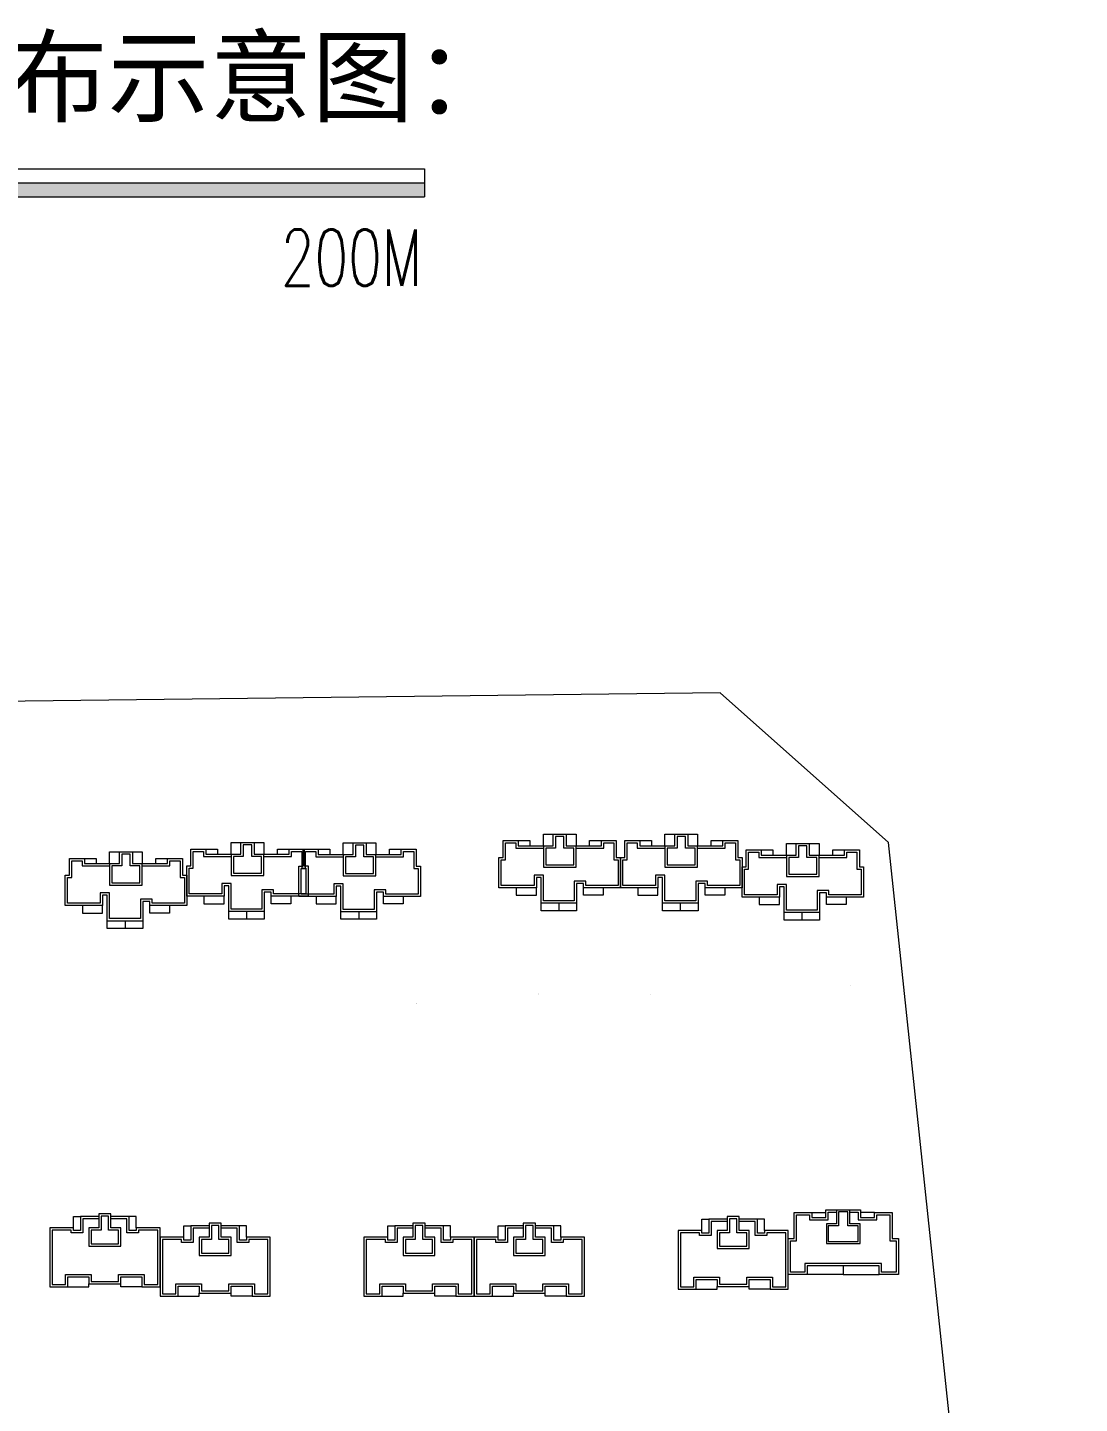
# Model space of a CAD drawing. Extents: x 208319 to 271319, y 1003 to 45500.
# Drawn here: x 214403 to 217104, y 11523 to 15055 of the extents above; entities that cross this region are included whole.
import ezdxf
from ezdxf.enums import TextEntityAlignment as Align

# ---------------------------------------------------------------- set-up
doc = ezdxf.new("R2010")
doc.units = 0
doc.header["$LTSCALE"] = 1000
doc.header["$MEASUREMENT"] = 0
for name, color, linetype, lineweight in [('140', 2, 'Continuous', 5), ('7-环境', 159, 'Continuous', 5), ('DingDianTu', 5, 'Continuous', 0), ('图框', 7, 'Continuous', 5)]:
    doc.layers.add(name, color=color, linetype=linetype, lineweight=lineweight)
doc.layers.add('PUB_TEXT', color=255, linetype='Continuous')
doc.styles.add('DIM_FONT', font='SIMPLEX.shx', dxfattribs={"width": 0.8})
doc.styles.add('GHHXMJ_DIM', font='SimSun.ttf')

# ---------------------------------------------------------------- blocks, each defined once
blk = doc.blocks.new('dafasfd')
at = {"layer": 'DingDianTu', "color": 7, "const_width": 100}
blk.add_lwpolyline([(36368038, 16363912), (36368954, 16361479), (36372042, 16362641), (36374261, 16356745), (36369114, 16354807), (36369537, 16353684), (36361113, 16350514), (36359352, 16355194), (36360288, 16355546), (36359830, 16356763), (36358894, 16356410), (36357556, 16359967)], close=True, dxfattribs=at)
for points in [[(36363546, 16362221), (36362876, 16363999), (36359039, 16362555), (36359708, 16360777)], [(36371734, 16355794), (36372686, 16353267), (36369878, 16352210), (36369350, 16353614)]]:
    blk.add_lwpolyline(points, dxfattribs=at)
at = {"layer": 'DingDianTu', "color": 7}
for points in [[(36369878, 16352210), (36361642, 16349110), (36361113, 16350514)], [(36368038, 16363912), (36371127, 16365074), (36372042, 16362641)]]:
    blk.add_lwpolyline(points, dxfattribs=at)
blk = doc.blocks.new('*E33')
at = {"layer": 'DingDianTu', "color": 7, "xscale": 0.001000002024510444, "yscale": 0.001000000163912773, "zscale": 0.001, "rotation": 339.3761177849276}
blk.add_blockref('dafasfd', (22613, -20413), dxfattribs=at)
blk = doc.blocks.new('*E32')
at = {"layer": 'DingDianTu', "color": 7, "xscale": 0.001000002024510444, "yscale": 0.001000000163912773, "zscale": 0.001, "rotation": 339.3761177849276}
blk.add_blockref('dafasfd', (22613, -20413), dxfattribs=at)
blk = doc.blocks.new('*E31')
at = {"layer": 'DingDianTu', "color": 7, "xscale": 0.001000002024510444, "yscale": 0.001000000163912773, "zscale": 0.001, "rotation": 339.3761177849276}
blk.add_blockref('dafasfd', (22613, -20413), dxfattribs=at)
blk = doc.blocks.new('*E30')
at = {"layer": 'DingDianTu', "color": 7, "xscale": 0.001000002024510444, "yscale": 0.001000000163912773, "zscale": 0.001, "rotation": 339.3761177849276}
blk.add_blockref('dafasfd', (22613, -20413), dxfattribs=at)

msp = doc.modelspace()

# ---------------------------------------------------------------- hatches: boundary and pattern name
at = {"layer": '7-环境', "linetype": 'ByBlock'}
h = msp.add_hatch(dxfattribs=at)
h.set_pattern_fill('ANSI31', color=256, scale=1200, style=0)
h.set_pattern_definition([(45, (-32590.6, 99909), (-1347.038, 1347.038), [])])
h.paths.add_polyline_path([(213022.5, 14656.4), (213022.5, 14620.4), (213502.5, 14620.4), (213502.5, 14656.4)])
h.paths.add_polyline_path([(213982.5, 14656.4), (213982.5, 14692.4), (213502.5, 14692.4), (213502.5, 14656.4)])
h.paths.add_polyline_path([(213982.5, 14656.4), (213982.5, 14620.4), (215422.5, 14620.4), (215422.5, 14656.4)])
at = {"layer": '图框'}
h = msp.add_hatch(color=256, dxfattribs=at)
h.paths.add_polyline_path([(213502.5, 14620.4), (213502.5, 14656.4), (213022.5, 14656.4), (213022.5, 14620.4)])
h.paths.add_polyline_path([(213982.5, 14656.4), (213982.5, 14692.4), (213502.5, 14692.4), (213502.5, 14656.4)])
h.paths.add_polyline_path([(215422.5, 14620.4), (215422.5, 14656.4), (213982.5, 14656.4), (213982.5, 14620.4)])

# ---------------------------------------------------------------- linework, layer by layer
at = {"layer": '140', "color": 7}
for p, q in [((216181.5, 13347.3), (211628.4, 13292.4)), ((216613.9, 12963), (216181.5, 13347.3)), ((215624.5, 12968), (215662.9, 12968)), ((215624.5, 12924.8), (215624.5, 12968)), ((215662.9, 12968), (215662.9, 12954.8)), ((215662.9, 12968), (215692.9, 12968)), ((215692.9, 12968), (215692.9, 12954.8)), ((215727.7, 12954.8), (215727.7, 12984.8)), ((215727.7, 12984.8), (215752.9, 12984.8)), ((215752.9, 12954.8), (215752.9, 12984.8)), ((215752.9, 12984.8), (215786.5, 12984.8)), ((215780.5, 12978.8), (215758.9, 12978.8)), ((215758.9, 12978.8), (215758.9, 12948.8)), ((215780.5, 12948.8), (215780.5, 12978.8)), ((215786.5, 12984.8), (215786.5, 12954.8)), ((215786.5, 12984.8), (215811.7, 12984.8)), ((215811.7, 12984.8), (215811.7, 12954.8)), ((215846.5, 12954.8), (215846.5, 12968)), ((215846.5, 12968), (215876.5, 12968)), ((215876.5, 12954.8), (215876.5, 12968)), ((215876.5, 12968), (215914.9, 12968)), ((215914.9, 12968), (215914.9, 12924.8)), ((215936.5, 12968), (215974.9, 12968)), ((215936.5, 12924.8), (215936.5, 12968)), ((215974.9, 12968), (215974.9, 12954.8)), ((215974.9, 12968), (216004.9, 12968)), ((216004.9, 12968), (216004.9, 12954.8)), ((216039.7, 12954.8), (216039.7, 12984.8)), ((216039.7, 12984.8), (216064.9, 12984.8)), ((216064.9, 12954.8), (216064.9, 12984.8)), ((216064.9, 12984.8), (216098.5, 12984.8)), ((216092.5, 12978.8), (216070.9, 12978.8)), ((216070.9, 12978.8), (216070.9, 12948.8)), ((216092.5, 12948.8), (216092.5, 12978.8)), ((216098.5, 12984.8), (216098.5, 12954.8)), ((216098.5, 12984.8), (216123.7, 12984.8)), ((216123.7, 12984.8), (216123.7, 12954.8)), ((216158.5, 12954.8), (216158.5, 12968)), ((216158.5, 12968), (216188.5, 12968)), ((216188.5, 12954.8), (216188.5, 12968)), ((216188.5, 12968), (216226.9, 12968)), ((216226.9, 12968), (216226.9, 12924.8)), ((214613.9, 12909.2), (214613.9, 12939.2)), ((214613.9, 12939.2), (214639.1, 12939.2)), ((214639.1, 12909.2), (214639.1, 12939.2)), ((214639.1, 12939.2), (214672.7, 12939.2)), ((214666.7, 12933.2), (214645.1, 12933.2)), ((214645.1, 12933.2), (214645.1, 12903.2)), ((214666.7, 12903.2), (214666.7, 12933.2)), ((214672.7, 12939.2), (214672.7, 12909.2)), ((214672.7, 12939.2), (214697.9, 12939.2)), ((214697.9, 12939.2), (214697.9, 12909.2)), ((214822.7, 12946.4), (214861.1, 12946.4)), ((214822.7, 12903.2), (214822.7, 12946.4)), ((214828.7, 12897.2), (214828.7, 12940.4)), ((214828.7, 12940.4), (214855.1, 12940.4)), ((214855.1, 12940.4), (214855.1, 12927.2)), ((214861.1, 12946.4), (214861.1, 12933.2)), ((214861.1, 12946.4), (214891.1, 12946.4)), ((214861.1, 12933.2), (214951.1, 12933.2)), ((214891.1, 12946.4), (214891.1, 12933.2)), ((214925.9, 12933.2), (214925.9, 12963.2)), ((214925.9, 12963.2), (214951.1, 12963.2)), ((214925.9, 12933.2), (214925.9, 12878)), ((214951.1, 12933.2), (214951.1, 12963.2)), ((214951.1, 12963.2), (214984.7, 12963.2)), ((214978.7, 12957.2), (214957.1, 12957.2)), ((214957.1, 12957.2), (214957.1, 12927.2)), ((214978.7, 12927.2), (214978.7, 12957.2)), ((214984.7, 12963.2), (214984.7, 12933.2)), ((214984.7, 12963.2), (215009.9, 12963.2)), ((214984.7, 12933.2), (215074.7, 12933.2)), ((215009.9, 12963.2), (215009.9, 12933.2)), ((215009.9, 12878), (215009.9, 12933.2)), ((215044.7, 12933.2), (215044.7, 12946.4)), ((215044.7, 12946.4), (215074.7, 12946.4)), ((215074.7, 12933.2), (215074.7, 12946.4)), ((215074.7, 12946.4), (215113.1, 12946.4)), ((215080.7, 12927.2), (215080.7, 12940.4)), ((215080.7, 12940.4), (215107.1, 12940.4)), ((215107.1, 12940.4), (215107.1, 12897.2)), ((215110.7, 12945.9), (215149.1, 12945.9)), ((215110.7, 12902.7), (215110.7, 12945.9)), ((215113.1, 12946.4), (215113.1, 12903.2)), ((215116.7, 12896.7), (215116.7, 12939.9)), ((215116.7, 12939.9), (215143.1, 12939.9)), ((215143.1, 12939.9), (215143.1, 12926.7)), ((215149.1, 12945.9), (215149.1, 12932.7)), ((215149.1, 12945.9), (215179.1, 12945.9)), ((215149.1, 12932.7), (215239.1, 12932.7)), ((215179.1, 12945.9), (215179.1, 12932.7)), ((215213.9, 12932.7), (215213.9, 12962.7)), ((215213.9, 12962.7), (215239.1, 12962.7)), ((215213.9, 12932.7), (215213.9, 12877.5)), ((215239.1, 12932.7), (215239.1, 12962.7)), ((215239.1, 12962.7), (215272.7, 12962.7)), ((215266.7, 12956.7), (215245.1, 12956.7)), ((215245.1, 12956.7), (215245.1, 12926.7)), ((215266.7, 12926.7), (215266.7, 12956.7)), ((215272.7, 12962.7), (215272.7, 12932.7)), ((215272.7, 12962.7), (215297.9, 12962.7)), ((215272.7, 12932.7), (215362.7, 12932.7)), ((215297.9, 12962.7), (215297.9, 12932.7)), ((215297.9, 12877.5), (215297.9, 12932.7)), ((215332.7, 12932.7), (215332.7, 12945.9)), ((215332.7, 12945.9), (215362.7, 12945.9)), ((215362.7, 12932.7), (215362.7, 12945.9)), ((215362.7, 12945.9), (215401.1, 12945.9)), ((215368.7, 12926.7), (215368.7, 12939.9)), ((215368.7, 12939.9), (215395.1, 12939.9)), ((215395.1, 12939.9), (215395.1, 12896.7)), ((215401.1, 12945.9), (215401.1, 12902.7)), ((215630.5, 12918.8), (215630.5, 12962)), ((215630.5, 12962), (215656.9, 12962)), ((215656.9, 12962), (215656.9, 12948.8)), ((215656.9, 12948.8), (215727.7, 12948.8)), ((215662.9, 12954.8), (215752.9, 12954.8)), ((215727.7, 12954.8), (215727.7, 12899.6)), ((215733.7, 12948.8), (215733.7, 12905.6)), ((215758.9, 12948.8), (215733.7, 12948.8)), ((215805.7, 12948.8), (215780.5, 12948.8)), ((215786.5, 12954.8), (215876.5, 12954.8)), ((215805.7, 12905.6), (215805.7, 12948.8)), ((215811.7, 12899.6), (215811.7, 12954.8)), ((215811.7, 12948.8), (215882.5, 12948.8)), ((215882.5, 12948.8), (215882.5, 12962)), ((215882.5, 12962), (215908.9, 12962)), ((215908.9, 12962), (215908.9, 12918.8)), ((215942.5, 12918.8), (215942.5, 12962)), ((215942.5, 12962), (215968.9, 12962)), ((215968.9, 12962), (215968.9, 12948.8)), ((215968.9, 12948.8), (216039.7, 12948.8)), ((215974.9, 12954.8), (216064.9, 12954.8)), ((216039.7, 12954.8), (216039.7, 12899.6)), ((216045.7, 12948.8), (216045.7, 12905.6)), ((216070.9, 12948.8), (216045.7, 12948.8)), ((216117.7, 12948.8), (216092.5, 12948.8)), ((216098.5, 12954.8), (216188.5, 12954.8)), ((216117.7, 12905.6), (216117.7, 12948.8)), ((216123.7, 12899.6), (216123.7, 12954.8)), ((216123.7, 12948.8), (216194.5, 12948.8)), ((216194.5, 12948.8), (216194.5, 12962)), ((216194.5, 12962), (216220.9, 12962)), ((216220.9, 12962), (216220.9, 12918.8)), ((216248.5, 12944), (216286.9, 12944)), ((216248.5, 12900.8), (216248.5, 12944)), ((216254.5, 12894.8), (216254.5, 12938)), ((216254.5, 12938), (216280.9, 12938)), ((216280.9, 12938), (216280.9, 12924.8)), ((216286.9, 12944), (216286.9, 12930.8)), ((216286.9, 12944), (216316.9, 12944)), ((216286.9, 12930.8), (216376.9, 12930.8)), ((216316.9, 12944), (216316.9, 12930.8)), ((216351.7, 12930.8), (216351.7, 12960.8)), ((216351.7, 12960.8), (216376.9, 12960.8)), ((216351.7, 12930.8), (216351.7, 12875.6)), ((216376.9, 12930.8), (216376.9, 12960.8)), ((216376.9, 12960.8), (216410.5, 12960.8)), ((216404.5, 12954.8), (216382.9, 12954.8)), ((216382.9, 12954.8), (216382.9, 12924.8)), ((216404.5, 12924.8), (216404.5, 12954.8)), ((216410.5, 12960.8), (216410.5, 12930.8)), ((216410.5, 12960.8), (216435.7, 12960.8)), ((216410.5, 12930.8), (216500.5, 12930.8)), ((216435.7, 12960.8), (216435.7, 12930.8)), ((216435.7, 12875.6), (216435.7, 12930.8)), ((216470.5, 12930.8), (216470.5, 12944)), ((216470.5, 12944), (216500.5, 12944)), ((216500.5, 12930.8), (216500.5, 12944)), ((216500.5, 12944), (216538.9, 12944)), ((216506.5, 12924.8), (216506.5, 12938)), ((216506.5, 12938), (216532.9, 12938)), ((216532.9, 12938), (216532.9, 12894.8)), ((216538.9, 12944), (216538.9, 12900.8)), ((217104.1, 8337.9), (216613.9, 12963)), ((214510.7, 12922.4), (214549.1, 12922.4)), ((214510.7, 12879.2), (214510.7, 12922.4)), ((214516.7, 12873.2), (214516.7, 12916.4)), ((214516.7, 12916.4), (214543.1, 12916.4)), ((214543.1, 12916.4), (214543.1, 12903.2)), ((214543.1, 12903.2), (214613.9, 12903.2)), ((214549.1, 12922.4), (214549.1, 12909.2)), ((214549.1, 12922.4), (214579.1, 12922.4)), ((214549.1, 12909.2), (214639.1, 12909.2)), ((214579.1, 12922.4), (214579.1, 12909.2)), ((214613.9, 12909.2), (214613.9, 12854)), ((214619.9, 12903.2), (214619.9, 12860)), ((214645.1, 12903.2), (214619.9, 12903.2)), ((214691.9, 12903.2), (214666.7, 12903.2)), ((214672.7, 12909.2), (214762.7, 12909.2)), ((214691.9, 12860), (214691.9, 12903.2)), ((214697.9, 12854), (214697.9, 12909.2)), ((214697.9, 12903.2), (214768.7, 12903.2)), ((214732.7, 12909.2), (214732.7, 12922.4)), ((214732.7, 12922.4), (214762.7, 12922.4)), ((214762.7, 12909.2), (214762.7, 12922.4)), ((214762.7, 12922.4), (214801.1, 12922.4)), ((214768.7, 12903.2), (214768.7, 12916.4)), ((214768.7, 12916.4), (214795.1, 12916.4)), ((214795.1, 12916.4), (214795.1, 12873.2)), ((214801.1, 12922.4), (214801.1, 12879.2)), ((214811.9, 12825.2), (214811.9, 12903.2)), ((214811.9, 12903.2), (214822.7, 12903.2)), ((214817.9, 12831.2), (214817.9, 12897.2)), ((214817.9, 12897.2), (214828.7, 12897.2)), ((214855.1, 12927.2), (214925.9, 12927.2)), ((214931.9, 12927.2), (214931.9, 12884)), ((214957.1, 12927.2), (214931.9, 12927.2)), ((215003.9, 12927.2), (214978.7, 12927.2)), ((215003.9, 12884), (215003.9, 12927.2)), ((215009.9, 12927.2), (215080.7, 12927.2)), ((215099.9, 12824.7), (215099.9, 12902.7)), ((215099.9, 12902.7), (215110.7, 12902.7)), ((215105.9, 12830.7), (215105.9, 12896.7)), ((215105.9, 12896.7), (215116.7, 12896.7)), ((215107.1, 12897.2), (215117.9, 12897.2)), ((215113.1, 12903.2), (215123.9, 12903.2)), ((215117.9, 12897.2), (215117.9, 12831.2)), ((215123.9, 12903.2), (215123.9, 12825.2)), ((215143.1, 12926.7), (215213.9, 12926.7)), ((215219.9, 12926.7), (215219.9, 12883.5)), ((215245.1, 12926.7), (215219.9, 12926.7)), ((215291.9, 12926.7), (215266.7, 12926.7)), ((215291.9, 12883.5), (215291.9, 12926.7)), ((215297.9, 12926.7), (215368.7, 12926.7)), ((215395.1, 12896.7), (215405.9, 12896.7)), ((215401.1, 12902.7), (215411.9, 12902.7)), ((215405.9, 12896.7), (215405.9, 12830.7)), ((215411.9, 12902.7), (215411.9, 12824.7)), ((215613.7, 12846.8), (215613.7, 12924.8)), ((215613.7, 12924.8), (215624.5, 12924.8)), ((215619.7, 12852.8), (215619.7, 12918.8)), ((215619.7, 12918.8), (215630.5, 12918.8)), ((215727.7, 12899.6), (215811.7, 12899.6)), ((215733.7, 12905.6), (215805.7, 12905.6)), ((215908.9, 12918.8), (215919.7, 12918.8)), ((215914.9, 12924.8), (215925.7, 12924.8)), ((215919.7, 12918.8), (215919.7, 12852.8)), ((215925.7, 12846.8), (215925.7, 12924.8)), ((215925.7, 12924.8), (215936.5, 12924.8)), ((215925.7, 12924.8), (215925.7, 12846.8)), ((215931.7, 12852.8), (215931.7, 12918.8)), ((215931.7, 12918.8), (215942.5, 12918.8)), ((216039.7, 12899.6), (216123.7, 12899.6)), ((216045.7, 12905.6), (216117.7, 12905.6)), ((216220.9, 12918.8), (216231.7, 12918.8)), ((216226.9, 12924.8), (216237.7, 12924.8)), ((216231.7, 12918.8), (216231.7, 12852.8)), ((216237.7, 12924.8), (216237.7, 12846.8)), ((216237.7, 12822.8), (216237.7, 12900.8)), ((216237.7, 12900.8), (216248.5, 12900.8)), ((216243.7, 12828.8), (216243.7, 12894.8)), ((216243.7, 12894.8), (216254.5, 12894.8)), ((216280.9, 12924.8), (216351.7, 12924.8)), ((216357.7, 12924.8), (216357.7, 12881.6)), ((216382.9, 12924.8), (216357.7, 12924.8)), ((216429.7, 12924.8), (216404.5, 12924.8)), ((216429.7, 12881.6), (216429.7, 12924.8)), ((216435.7, 12924.8), (216506.5, 12924.8)), ((216532.9, 12894.8), (216543.7, 12894.8)), ((216538.9, 12900.8), (216549.7, 12900.8)), ((216543.7, 12894.8), (216543.7, 12828.8)), ((216549.7, 12900.8), (216549.7, 12822.8)), ((214499.9, 12801.2), (214499.9, 12879.2)), ((214499.9, 12879.2), (214510.7, 12879.2)), ((214505.9, 12807.2), (214505.9, 12873.2)), ((214505.9, 12873.2), (214516.7, 12873.2)), ((214619.9, 12860), (214691.9, 12860)), ((214795.1, 12873.2), (214805.9, 12873.2)), ((214801.1, 12879.2), (214811.9, 12879.2)), ((214805.9, 12873.2), (214805.9, 12807.2)), ((214811.9, 12879.2), (214811.9, 12801.2)), ((214925.9, 12878), (215009.9, 12878)), ((214931.9, 12884), (215003.9, 12884)), ((215213.9, 12877.5), (215297.9, 12877.5)), ((215219.9, 12883.5), (215291.9, 12883.5)), ((215727.7, 12879.2), (215703.7, 12879.2)), ((215703.7, 12879.2), (215703.7, 12852.8)), ((215721.7, 12873.2), (215709.7, 12873.2)), ((215709.7, 12873.2), (215709.7, 12846.8)), ((215721.7, 12807.2), (215721.7, 12873.2)), ((215727.7, 12813.2), (215727.7, 12879.2)), ((215836.9, 12863.6), (215806.9, 12863.6)), ((215806.9, 12863.6), (215806.9, 12813.2)), ((215836.9, 12852.8), (215836.9, 12863.6)), ((216039.7, 12879.2), (216015.7, 12879.2)), ((216015.7, 12879.2), (216015.7, 12852.8)), ((216033.7, 12873.2), (216021.7, 12873.2)), ((216021.7, 12873.2), (216021.7, 12846.8)), ((216033.7, 12807.2), (216033.7, 12873.2)), ((216039.7, 12813.2), (216039.7, 12879.2)), ((216148.9, 12863.6), (216118.9, 12863.6)), ((216118.9, 12863.6), (216118.9, 12813.2)), ((216148.9, 12852.8), (216148.9, 12863.6)), ((216351.7, 12875.6), (216435.7, 12875.6)), ((216357.7, 12881.6), (216429.7, 12881.6)), ((214613.9, 12833.6), (214589.9, 12833.6)), ((214589.9, 12833.6), (214589.9, 12807.2)), ((214607.9, 12827.6), (214595.9, 12827.6)), ((214595.9, 12827.6), (214595.9, 12801.2)), ((214607.9, 12761.6), (214607.9, 12827.6)), ((214613.9, 12854), (214697.9, 12854)), ((214613.9, 12767.6), (214613.9, 12833.6)), ((214907.9, 12825.2), (214811.9, 12825.2)), ((214901.9, 12831.2), (214817.9, 12831.2)), ((214856.3, 12825.2), (214856.3, 12806)), ((214925.9, 12857.6), (214901.9, 12857.6)), ((214901.9, 12857.6), (214901.9, 12831.2)), ((214919.9, 12851.6), (214907.9, 12851.6)), ((214907.9, 12851.6), (214907.9, 12825.2)), ((214907.9, 12806), (214907.9, 12825.2)), ((214919.9, 12785.6), (214919.9, 12851.6)), ((214925.9, 12791.6), (214925.9, 12857.6)), ((215035.1, 12842), (215005.1, 12842)), ((215005.1, 12842), (215005.1, 12791.6)), ((215029.1, 12836), (215011.1, 12836)), ((215011.1, 12836), (215011.1, 12785.6)), ((215029.1, 12825.2), (215029.1, 12836)), ((215123.9, 12825.2), (215029.1, 12825.2)), ((215029.1, 12806), (215029.1, 12825.2)), ((215035.1, 12831.2), (215035.1, 12842)), ((215117.9, 12831.2), (215035.1, 12831.2)), ((215079.5, 12825.2), (215079.5, 12806)), ((215195.9, 12824.7), (215099.9, 12824.7)), ((215189.9, 12830.7), (215105.9, 12830.7)), ((215144.3, 12824.7), (215144.3, 12805.5)), ((215213.9, 12857.1), (215189.9, 12857.1)), ((215189.9, 12857.1), (215189.9, 12830.7)), ((215207.9, 12851.1), (215195.9, 12851.1)), ((215195.9, 12851.1), (215195.9, 12824.7)), ((215195.9, 12805.5), (215195.9, 12824.7)), ((215207.9, 12785.1), (215207.9, 12851.1)), ((215213.9, 12791.1), (215213.9, 12857.1)), ((215323.1, 12841.5), (215293.1, 12841.5)), ((215293.1, 12841.5), (215293.1, 12791.1)), ((215317.1, 12835.5), (215299.1, 12835.5)), ((215299.1, 12835.5), (215299.1, 12785.1)), ((215317.1, 12824.7), (215317.1, 12835.5)), ((215411.9, 12824.7), (215317.1, 12824.7)), ((215317.1, 12805.5), (215317.1, 12824.7)), ((215323.1, 12830.7), (215323.1, 12841.5)), ((215405.9, 12830.7), (215323.1, 12830.7)), ((215367.5, 12824.7), (215367.5, 12805.5)), ((215709.7, 12846.8), (215613.7, 12846.8)), ((215703.7, 12852.8), (215619.7, 12852.8)), ((215658.1, 12846.8), (215658.1, 12827.6)), ((215658.1, 12827.6), (215709.7, 12827.6)), ((215709.7, 12827.6), (215709.7, 12846.8)), ((215830.9, 12857.6), (215812.9, 12857.6)), ((215812.9, 12857.6), (215812.9, 12807.2)), ((215830.9, 12846.8), (215830.9, 12857.6)), ((215925.7, 12846.8), (215830.9, 12846.8)), ((215830.9, 12827.6), (215830.9, 12846.8)), ((215881.3, 12827.6), (215830.9, 12827.6)), ((215919.7, 12852.8), (215836.9, 12852.8)), ((215881.3, 12846.8), (215881.3, 12827.6)), ((216021.7, 12846.8), (215925.7, 12846.8)), ((216015.7, 12852.8), (215931.7, 12852.8)), ((215970.1, 12846.8), (215970.1, 12827.6)), ((215970.1, 12827.6), (216021.7, 12827.6)), ((216021.7, 12827.6), (216021.7, 12846.8)), ((216142.9, 12857.6), (216124.9, 12857.6)), ((216124.9, 12857.6), (216124.9, 12807.2)), ((216142.9, 12846.8), (216142.9, 12857.6)), ((216237.7, 12846.8), (216142.9, 12846.8)), ((216142.9, 12827.6), (216142.9, 12846.8)), ((216193.3, 12827.6), (216142.9, 12827.6)), ((216231.7, 12852.8), (216148.9, 12852.8)), ((216193.3, 12846.8), (216193.3, 12827.6)), ((216327.7, 12828.8), (216243.7, 12828.8)), ((216351.7, 12855.2), (216327.7, 12855.2)), ((216327.7, 12855.2), (216327.7, 12828.8)), ((216345.7, 12849.2), (216333.7, 12849.2)), ((216333.7, 12849.2), (216333.7, 12822.8)), ((216345.7, 12783.2), (216345.7, 12849.2)), ((216351.7, 12789.2), (216351.7, 12855.2)), ((216460.9, 12839.6), (216430.9, 12839.6)), ((216430.9, 12839.6), (216430.9, 12789.2)), ((216454.9, 12833.6), (216436.9, 12833.6)), ((216436.9, 12833.6), (216436.9, 12783.2)), ((216454.9, 12822.8), (216454.9, 12833.6)), ((216460.9, 12828.8), (216460.9, 12839.6)), ((216543.7, 12828.8), (216460.9, 12828.8)), ((214595.9, 12801.2), (214499.9, 12801.2)), ((214589.9, 12807.2), (214505.9, 12807.2)), ((214544.3, 12801.2), (214544.3, 12782)), ((214595.9, 12782), (214595.9, 12801.2)), ((214723.1, 12818), (214693.1, 12818)), ((214693.1, 12818), (214693.1, 12767.6)), ((214717.1, 12812), (214699.1, 12812)), ((214699.1, 12812), (214699.1, 12761.6)), ((214717.1, 12801.2), (214717.1, 12812)), ((214811.9, 12801.2), (214717.1, 12801.2)), ((214717.1, 12782), (214717.1, 12801.2)), ((214723.1, 12807.2), (214723.1, 12818)), ((214805.9, 12807.2), (214723.1, 12807.2)), ((214767.5, 12801.2), (214767.5, 12782)), ((214856.3, 12806), (214907.9, 12806)), ((215005.1, 12791.6), (214925.9, 12791.6)), ((215079.5, 12806), (215029.1, 12806)), ((215144.3, 12805.5), (215195.9, 12805.5)), ((215293.1, 12791.1), (215213.9, 12791.1)), ((215367.5, 12805.5), (215317.1, 12805.5)), ((215812.9, 12807.2), (215721.7, 12807.2)), ((215721.7, 12788), (215721.7, 12807.2)), ((215806.9, 12813.2), (215727.7, 12813.2)), ((215767.3, 12807.2), (215767.3, 12788)), ((215812.9, 12807.2), (215812.9, 12788)), ((216124.9, 12807.2), (216033.7, 12807.2)), ((216033.7, 12788), (216033.7, 12807.2)), ((216118.9, 12813.2), (216039.7, 12813.2)), ((216079.3, 12807.2), (216079.3, 12788)), ((216124.9, 12807.2), (216124.9, 12788)), ((216333.7, 12822.8), (216237.7, 12822.8)), ((216282.1, 12822.8), (216282.1, 12803.6)), ((216282.1, 12803.6), (216333.7, 12803.6)), ((216333.7, 12803.6), (216333.7, 12822.8)), ((216430.9, 12789.2), (216351.7, 12789.2)), ((216549.7, 12822.8), (216454.9, 12822.8)), ((216454.9, 12803.6), (216454.9, 12822.8)), ((216505.3, 12803.6), (216454.9, 12803.6)), ((216505.3, 12822.8), (216505.3, 12803.6)), ((214544.3, 12782), (214595.9, 12782)), ((214699.1, 12761.6), (214607.9, 12761.6)), ((214607.9, 12742.4), (214607.9, 12761.6)), ((214693.1, 12767.6), (214613.9, 12767.6)), ((214653.5, 12761.6), (214653.5, 12742.4)), ((214699.1, 12761.6), (214699.1, 12742.4)), ((214767.5, 12782), (214717.1, 12782)), ((215011.1, 12785.6), (214919.9, 12785.6)), ((214919.9, 12766.4), (214919.9, 12785.6)), ((215011.1, 12766.4), (214919.9, 12766.4)), ((214965.5, 12785.6), (214965.5, 12766.4)), ((215011.1, 12785.6), (215011.1, 12766.4)), ((215299.1, 12785.1), (215207.9, 12785.1)), ((215207.9, 12765.9), (215207.9, 12785.1)), ((215299.1, 12765.9), (215207.9, 12765.9)), ((215253.5, 12785.1), (215253.5, 12765.9)), ((215299.1, 12785.1), (215299.1, 12765.9)), ((215812.9, 12788), (215721.7, 12788)), ((216124.9, 12788), (216033.7, 12788)), ((216436.9, 12783.2), (216345.7, 12783.2)), ((216345.7, 12764), (216345.7, 12783.2)), ((216436.9, 12764), (216345.7, 12764)), ((216391.3, 12783.2), (216391.3, 12764)), ((216436.9, 12783.2), (216436.9, 12764)), ((214699.1, 12742.4), (214607.9, 12742.4)), ((216371.5, 11946.8), (216371.5, 12012.8)), ((216371.5, 12012.8), (216417.1, 12012.8)), ((216414.7, 12012.8), (216417.1, 12012.8)), ((216417.1, 12012.8), (216417.1, 12000.8)), ((216417.1, 12012.8), (216453.1, 12012.8)), ((216453.1, 12000.8), (216453.1, 12020)), ((216453.1, 12020), (216541.9, 12020)), ((216459.1, 11994.8), (216459.1, 12014)), ((216459.1, 12014), (216480.7, 12014)), ((216480.7, 12020), (216480.7, 11984)), ((216485.5, 12015.2), (216485.5, 11979.2)), ((216509.5, 12015.2), (216485.5, 12015.2)), ((216509.5, 11979.2), (216509.5, 12015.2)), ((216514.3, 11984), (216514.3, 12020)), ((216514.3, 12014), (216535.9, 12014)), ((216535.9, 12014), (216535.9, 11994.8)), ((216541.9, 12020), (216541.9, 12000.8)), ((216577.9, 12012.8), (216541.9, 12012.8)), ((216577.9, 12000.8), (216577.9, 12012.8)), ((216577.9, 12012.8), (216623.5, 12012.8)), ((216623.5, 12012.8), (216623.5, 11946.8)), ((214521.4, 11973.8), (214521.4, 12002.6)), ((214521.4, 12002.6), (214539.4, 12002.6)), ((214586.2, 12002.6), (214539.4, 12002.6)), ((214539.4, 12002.6), (214539.4, 11966.6)), ((214586.2, 11996.6), (214545.4, 11996.6)), ((214545.4, 11996.6), (214545.4, 11960.6)), ((214617.4, 12009.8), (214586.2, 12009.8)), ((214586.2, 12009.8), (214586.2, 12002.6)), ((214586.2, 12002.6), (214586.2, 11973.8)), ((214611.4, 12003.8), (214592.2, 12003.8)), ((214592.2, 12003.8), (214592.2, 12002.6)), ((214592.2, 12002.6), (214592.2, 11967.8)), ((214611.4, 11967.8), (214611.4, 12003.8)), ((214617.4, 12002.6), (214617.4, 12009.8)), ((214617.4, 11973.8), (214617.4, 12009.8)), ((214664.2, 12002.6), (214617.4, 12002.6)), ((214658.2, 11996.6), (214617.4, 11996.6)), ((214658.2, 11960.6), (214658.2, 11996.6)), ((214664.2, 11966.6), (214664.2, 12002.6)), ((214682.2, 12002.6), (214664.2, 12002.6)), ((214682.2, 11973.8), (214682.2, 12002.6)), ((214804.6, 11949.8), (214804.6, 11978.6)), ((214804.6, 11978.6), (214822.6, 11978.6)), ((214869.4, 11978.6), (214822.6, 11978.6)), ((214822.6, 11978.6), (214822.6, 11942.6)), ((214900.6, 11985.8), (214869.4, 11985.8)), ((214869.4, 11985.8), (214869.4, 11978.6)), ((214869.4, 11978.6), (214869.4, 11949.8)), ((214894.6, 11979.8), (214875.4, 11979.8)), ((214875.4, 11979.8), (214875.4, 11978.6)), ((214875.4, 11978.6), (214875.4, 11943.8)), ((214894.6, 11943.8), (214894.6, 11979.8)), ((214900.6, 11978.6), (214900.6, 11985.8)), ((214900.6, 11949.8), (214900.6, 11985.8)), ((214947.4, 11978.6), (214900.6, 11978.6)), ((214947.4, 11942.6), (214947.4, 11978.6)), ((214965.4, 11978.6), (214947.4, 11978.6)), ((214965.4, 11949.8), (214965.4, 11978.6)), ((215328.1, 11949.8), (215328.1, 11978.6)), ((215328.1, 11978.6), (215346.1, 11978.6)), ((215392.9, 11978.6), (215346.1, 11978.6)), ((215346.1, 11978.6), (215346.1, 11942.6)), ((215424.1, 11985.8), (215392.9, 11985.8)), ((215392.9, 11985.8), (215392.9, 11978.6)), ((215392.9, 11978.6), (215392.9, 11949.8)), ((215418.1, 11979.8), (215398.9, 11979.8)), ((215398.9, 11979.8), (215398.9, 11978.6)), ((215398.9, 11978.6), (215398.9, 11943.8)), ((215418.1, 11943.8), (215418.1, 11979.8)), ((215424.1, 11978.6), (215424.1, 11985.8)), ((215424.1, 11949.8), (215424.1, 11985.8)), ((215470.9, 11978.6), (215424.1, 11978.6)), ((215470.9, 11942.6), (215470.9, 11978.6)), ((215488.9, 11978.6), (215470.9, 11978.6)), ((215488.9, 11949.8), (215488.9, 11978.6)), ((215611.3, 11949.8), (215611.3, 11978.6)), ((215611.3, 11978.6), (215629.3, 11978.6)), ((215676.1, 11978.6), (215629.3, 11978.6)), ((215629.3, 11978.6), (215629.3, 11942.6)), ((215707.3, 11985.8), (215676.1, 11985.8)), ((215676.1, 11985.8), (215676.1, 11978.6)), ((215676.1, 11978.6), (215676.1, 11949.8)), ((215701.3, 11979.8), (215682.1, 11979.8)), ((215682.1, 11979.8), (215682.1, 11978.6)), ((215682.1, 11978.6), (215682.1, 11943.8)), ((215701.3, 11943.8), (215701.3, 11979.8)), ((215707.3, 11978.6), (215707.3, 11985.8)), ((215707.3, 11949.8), (215707.3, 11985.8)), ((215754.1, 11978.6), (215707.3, 11978.6)), ((215754.1, 11942.6), (215754.1, 11978.6)), ((215772.1, 11978.6), (215754.1, 11978.6)), ((215772.1, 11949.8), (215772.1, 11978.6)), ((216134.6, 11967.2), (216134.6, 11996)), ((216134.6, 11996), (216152.6, 11996)), ((216199.4, 11996), (216152.6, 11996)), ((216152.6, 11996), (216152.6, 11960)), ((216199.4, 11990), (216158.6, 11990)), ((216158.6, 11990), (216158.6, 11954)), ((216230.6, 12003.2), (216199.4, 12003.2)), ((216199.4, 12003.2), (216199.4, 11996)), ((216199.4, 11996), (216199.4, 11967.2)), ((216224.6, 11997.2), (216205.4, 11997.2)), ((216205.4, 11997.2), (216205.4, 11996)), ((216205.4, 11996), (216205.4, 11961.2)), ((216224.6, 11961.2), (216224.6, 11997.2)), ((216230.6, 11996), (216230.6, 12003.2)), ((216230.6, 11967.2), (216230.6, 12003.2)), ((216277.4, 11996), (216230.6, 11996)), ((216271.4, 11990), (216230.6, 11990)), ((216271.4, 11954), (216271.4, 11990)), ((216277.4, 11960), (216277.4, 11996)), ((216295.4, 11996), (216277.4, 11996)), ((216295.4, 11967.2), (216295.4, 11996)), ((216377.5, 11940.8), (216377.5, 12006.8)), ((216377.5, 12006.8), (216411.1, 12006.8)), ((216411.1, 12006.8), (216411.1, 11994.8)), ((216411.1, 11994.8), (216459.1, 11994.8)), ((216417.1, 12000.8), (216453.1, 12000.8)), ((216480.7, 11984), (216454.3, 11984)), ((216454.3, 11984), (216454.3, 11933.6)), ((216485.5, 11979.2), (216459.1, 11979.2)), ((216459.1, 11979.2), (216459.1, 11938.4)), ((216535.9, 11979.2), (216509.5, 11979.2)), ((216540.7, 11984), (216514.3, 11984)), ((216535.9, 11994.8), (216583.9, 11994.8)), ((216535.9, 11938.4), (216535.9, 11979.2)), ((216540.7, 11933.6), (216540.7, 11984)), ((216541.9, 12000.8), (216577.9, 12000.8)), ((216583.9, 11994.8), (216583.9, 12006.8)), ((216583.9, 12006.8), (216617.5, 12006.8)), ((216617.5, 12006.8), (216617.5, 11940.8)), ((214499.8, 11973.8), (214460.2, 11973.8)), ((214460.2, 11973.8), (214460.2, 11822.6)), ((214499.8, 11967.8), (214466.2, 11967.8)), ((214466.2, 11967.8), (214466.2, 11828.6)), ((214521.4, 11973.8), (214499.8, 11973.8)), ((214515.4, 11967.8), (214499.8, 11967.8)), ((214515.4, 11960.6), (214515.4, 11967.8)), ((214545.4, 11960.6), (214515.4, 11960.6)), ((214521.4, 11966.6), (214521.4, 11973.8)), ((214539.4, 11966.6), (214521.4, 11966.6)), ((214586.2, 11973.8), (214561, 11973.8)), ((214561, 11973.8), (214561, 11927)), ((214592.2, 11967.8), (214567, 11967.8)), ((214567, 11967.8), (214567, 11933)), ((214636.6, 11967.8), (214611.4, 11967.8)), ((214642.6, 11973.8), (214617.4, 11973.8)), ((214636.6, 11933), (214636.6, 11967.8)), ((214642.6, 11927), (214642.6, 11973.8)), ((214688.2, 11960.6), (214658.2, 11960.6)), ((214682.2, 11966.6), (214664.2, 11966.6)), ((214703.8, 11973.8), (214682.2, 11973.8)), ((214682.2, 11973.8), (214682.2, 11966.6)), ((214703.8, 11967.8), (214688.2, 11967.8)), ((214688.2, 11967.8), (214688.2, 11960.6)), ((214743.4, 11973.8), (214703.8, 11973.8)), ((214737.4, 11967.8), (214703.8, 11967.8)), ((214737.4, 11828.6), (214737.4, 11967.8)), ((214743.4, 11822.6), (214743.4, 11973.8)), ((214783, 11949.8), (214743.4, 11949.8)), ((214743.4, 11949.8), (214743.4, 11798.6)), ((214783, 11943.8), (214749.4, 11943.8)), ((214749.4, 11943.8), (214749.4, 11804.6)), ((214804.6, 11949.8), (214783, 11949.8)), ((214798.6, 11943.8), (214783, 11943.8)), ((214798.6, 11936.6), (214798.6, 11943.8)), ((214804.6, 11942.6), (214804.6, 11949.8)), ((214822.6, 11942.6), (214804.6, 11942.6)), ((214869.4, 11972.6), (214828.6, 11972.6)), ((214828.6, 11972.6), (214828.6, 11936.6)), ((214869.4, 11949.8), (214844.2, 11949.8)), ((214844.2, 11949.8), (214844.2, 11903)), ((214875.4, 11943.8), (214850.2, 11943.8)), ((214850.2, 11943.8), (214850.2, 11909)), ((214919.8, 11943.8), (214894.6, 11943.8)), ((214941.4, 11972.6), (214900.6, 11972.6)), ((214925.8, 11949.8), (214900.6, 11949.8)), ((214919.8, 11909), (214919.8, 11943.8)), ((214925.8, 11903), (214925.8, 11949.8)), ((214941.4, 11936.6), (214941.4, 11972.6)), ((214965.4, 11942.6), (214947.4, 11942.6)), ((214987, 11949.8), (214965.4, 11949.8)), ((214965.4, 11949.8), (214965.4, 11942.6)), ((214987, 11943.8), (214971.4, 11943.8)), ((214971.4, 11943.8), (214971.4, 11936.6)), ((215026.6, 11949.8), (214987, 11949.8)), ((215020.6, 11943.8), (214987, 11943.8)), ((215020.6, 11804.6), (215020.6, 11943.8)), ((215026.6, 11798.6), (215026.6, 11949.8)), ((215306.5, 11949.8), (215266.9, 11949.8)), ((215266.9, 11949.8), (215266.9, 11798.6)), ((215306.5, 11943.8), (215272.9, 11943.8)), ((215272.9, 11943.8), (215272.9, 11804.6)), ((215328.1, 11949.8), (215306.5, 11949.8)), ((215322.1, 11943.8), (215306.5, 11943.8)), ((215322.1, 11936.6), (215322.1, 11943.8)), ((215328.1, 11942.6), (215328.1, 11949.8)), ((215346.1, 11942.6), (215328.1, 11942.6)), ((215392.9, 11972.6), (215352.1, 11972.6)), ((215352.1, 11972.6), (215352.1, 11936.6)), ((215392.9, 11949.8), (215367.7, 11949.8)), ((215367.7, 11949.8), (215367.7, 11903)), ((215398.9, 11943.8), (215373.7, 11943.8)), ((215373.7, 11943.8), (215373.7, 11909)), ((215443.3, 11943.8), (215418.1, 11943.8)), ((215464.9, 11972.6), (215424.1, 11972.6)), ((215449.3, 11949.8), (215424.1, 11949.8)), ((215443.3, 11909), (215443.3, 11943.8)), ((215449.3, 11903), (215449.3, 11949.8)), ((215464.9, 11936.6), (215464.9, 11972.6)), ((215488.9, 11942.6), (215470.9, 11942.6)), ((215510.5, 11949.8), (215488.9, 11949.8)), ((215488.9, 11949.8), (215488.9, 11942.6)), ((215510.5, 11943.8), (215494.9, 11943.8)), ((215494.9, 11943.8), (215494.9, 11936.6)), ((215550.1, 11949.8), (215510.5, 11949.8)), ((215544.1, 11943.8), (215510.5, 11943.8)), ((215544.1, 11804.6), (215544.1, 11943.8)), ((215589.7, 11949.8), (215550.1, 11949.8)), ((215550.1, 11949.8), (215550.1, 11798.6)), ((215550.1, 11798.6), (215550.1, 11949.8)), ((215589.7, 11943.8), (215556.1, 11943.8)), ((215556.1, 11943.8), (215556.1, 11804.6)), ((215611.3, 11949.8), (215589.7, 11949.8)), ((215605.3, 11943.8), (215589.7, 11943.8)), ((215605.3, 11936.6), (215605.3, 11943.8)), ((215611.3, 11942.6), (215611.3, 11949.8)), ((215629.3, 11942.6), (215611.3, 11942.6)), ((215676.1, 11972.6), (215635.3, 11972.6)), ((215635.3, 11972.6), (215635.3, 11936.6)), ((215676.1, 11949.8), (215650.9, 11949.8)), ((215650.9, 11949.8), (215650.9, 11903)), ((215682.1, 11943.8), (215656.9, 11943.8)), ((215656.9, 11943.8), (215656.9, 11909)), ((215726.5, 11943.8), (215701.3, 11943.8)), ((215748.1, 11972.6), (215707.3, 11972.6)), ((215732.5, 11949.8), (215707.3, 11949.8)), ((215726.5, 11909), (215726.5, 11943.8)), ((215732.5, 11903), (215732.5, 11949.8)), ((215748.1, 11936.6), (215748.1, 11972.6)), ((215772.1, 11942.6), (215754.1, 11942.6)), ((215793.7, 11949.8), (215772.1, 11949.8)), ((215772.1, 11949.8), (215772.1, 11942.6)), ((215793.7, 11943.8), (215778.1, 11943.8)), ((215778.1, 11943.8), (215778.1, 11936.6)), ((215833.3, 11949.8), (215793.7, 11949.8)), ((215827.3, 11943.8), (215793.7, 11943.8)), ((215827.3, 11804.6), (215827.3, 11943.8)), ((215833.3, 11798.6), (215833.3, 11949.8)), ((216113, 11967.2), (216073.4, 11967.2)), ((216073.4, 11967.2), (216073.4, 11816)), ((216113, 11961.2), (216079.4, 11961.2)), ((216079.4, 11961.2), (216079.4, 11822)), ((216134.6, 11967.2), (216113, 11967.2)), ((216128.6, 11961.2), (216113, 11961.2)), ((216128.6, 11954), (216128.6, 11961.2)), ((216158.6, 11954), (216128.6, 11954)), ((216134.6, 11960), (216134.6, 11967.2)), ((216152.6, 11960), (216134.6, 11960)), ((216199.4, 11967.2), (216174.2, 11967.2)), ((216174.2, 11967.2), (216174.2, 11920.4)), ((216205.4, 11961.2), (216180.2, 11961.2)), ((216180.2, 11961.2), (216180.2, 11926.4)), ((216249.8, 11961.2), (216224.6, 11961.2)), ((216255.8, 11967.2), (216230.6, 11967.2)), ((216249.8, 11926.4), (216249.8, 11961.2)), ((216255.8, 11920.4), (216255.8, 11967.2)), ((216301.4, 11954), (216271.4, 11954)), ((216295.4, 11960), (216277.4, 11960)), ((216317, 11967.2), (216295.4, 11967.2)), ((216295.4, 11967.2), (216295.4, 11960)), ((216317, 11961.2), (216301.4, 11961.2)), ((216301.4, 11961.2), (216301.4, 11954)), ((216356.6, 11967.2), (216317, 11967.2)), ((216350.6, 11961.2), (216317, 11961.2)), ((216350.6, 11822), (216350.6, 11961.2)), ((216355.9, 11854.4), (216355.9, 11946.8)), ((216355.9, 11946.8), (216371.5, 11946.8)), ((216356.6, 11816), (216356.6, 11967.2)), ((216361.9, 11860.4), (216361.9, 11940.8)), ((216361.9, 11940.8), (216377.5, 11940.8)), ((216617.5, 11940.8), (216633.1, 11940.8)), ((216623.5, 11946.8), (216639.1, 11946.8)), ((216633.1, 11940.8), (216633.1, 11860.4)), ((216639.1, 11946.8), (216639.1, 11854.4)), ((214561, 11927), (214642.6, 11927)), ((214567, 11933), (214636.6, 11933)), ((214828.6, 11936.6), (214798.6, 11936.6)), ((214850.2, 11909), (214919.8, 11909)), ((214971.4, 11936.6), (214941.4, 11936.6)), ((215352.1, 11936.6), (215322.1, 11936.6)), ((215373.7, 11909), (215443.3, 11909)), ((215494.9, 11936.6), (215464.9, 11936.6)), ((215635.3, 11936.6), (215605.3, 11936.6)), ((215656.9, 11909), (215726.5, 11909)), ((215778.1, 11936.6), (215748.1, 11936.6)), ((216174.2, 11920.4), (216255.8, 11920.4)), ((216180.2, 11926.4), (216249.8, 11926.4)), ((216454.3, 11934.8), (216454.3, 11933.6)), ((216454.3, 11933.6), (216540.7, 11933.6)), ((216459.1, 11938.4), (216535.9, 11938.4)), ((216539.5, 11933.6), (216540.7, 11933.6)), ((214844.2, 11903), (214925.8, 11903)), ((215367.7, 11903), (215449.3, 11903)), ((215650.9, 11903), (215732.5, 11903)), ((216497.5, 11882), (216399.1, 11882)), ((216399.1, 11882), (216399.1, 11860.4)), ((216497.5, 11876), (216405.1, 11876)), ((216405.1, 11876), (216405.1, 11854.4)), ((216595.9, 11882), (216497.5, 11882)), ((216589.9, 11876), (216497.5, 11876)), ((216497.5, 11876), (216497.5, 11854.4)), ((216589.9, 11854.4), (216589.9, 11876)), ((216595.9, 11860.4), (216595.9, 11882)), ((214501, 11828.6), (214501, 11853.8)), ((214501, 11853.8), (214567, 11853.8)), ((214507, 11822.6), (214507, 11847.8)), ((214507, 11847.8), (214561, 11847.8)), ((214561, 11847.8), (214561, 11829.8)), ((214567, 11853.8), (214567, 11835.8)), ((214567, 11835.8), (214601.8, 11835.8)), ((214601.8, 11835.8), (214636.6, 11835.8)), ((214636.6, 11835.8), (214636.6, 11853.8)), ((214636.6, 11853.8), (214702.6, 11853.8)), ((214642.6, 11829.8), (214642.6, 11847.8)), ((214642.6, 11847.8), (214696.6, 11847.8)), ((214696.6, 11847.8), (214696.6, 11822.6)), ((214702.6, 11853.8), (214702.6, 11828.6)), ((216114.2, 11822), (216114.2, 11847.2)), ((216114.2, 11847.2), (216180.2, 11847.2)), ((216120.2, 11816), (216120.2, 11841.2)), ((216120.2, 11841.2), (216174.2, 11841.2)), ((216174.2, 11841.2), (216174.2, 11823.2)), ((216180.2, 11847.2), (216180.2, 11829.2)), ((216249.8, 11829.2), (216249.8, 11847.2)), ((216249.8, 11847.2), (216315.8, 11847.2)), ((216255.8, 11823.2), (216255.8, 11841.2)), ((216255.8, 11841.2), (216309.8, 11841.2)), ((216309.8, 11841.2), (216309.8, 11816)), ((216315.8, 11847.2), (216315.8, 11822)), ((216405.1, 11854.4), (216355.9, 11854.4)), ((216399.1, 11860.4), (216361.9, 11860.4)), ((216497.5, 11854.4), (216405.1, 11854.4)), ((216497.5, 11854.4), (216589.9, 11854.4)), ((216639.1, 11854.4), (216589.9, 11854.4)), ((216633.1, 11860.4), (216595.9, 11860.4)), ((214460.2, 11822.6), (214507, 11822.6)), ((214466.2, 11828.6), (214501, 11828.6)), ((214507, 11822.6), (214561, 11822.6)), ((214561, 11829.8), (214601.8, 11829.8)), ((214561, 11822.6), (214561, 11829.8)), ((214601.8, 11829.8), (214642.6, 11829.8)), ((214642.6, 11822.6), (214642.6, 11829.8)), ((214696.6, 11822.6), (214642.6, 11822.6)), ((214696.6, 11822.6), (214743.4, 11822.6)), ((214702.6, 11828.6), (214737.4, 11828.6)), ((214749.4, 11804.6), (214784.2, 11804.6)), ((214784.2, 11804.6), (214784.2, 11829.8)), ((214784.2, 11829.8), (214850.2, 11829.8)), ((214790.2, 11798.6), (214790.2, 11823.8)), ((214790.2, 11823.8), (214844.2, 11823.8)), ((214844.2, 11823.8), (214844.2, 11805.8)), ((214844.2, 11805.8), (214885, 11805.8)), ((214844.2, 11798.6), (214844.2, 11805.8)), ((214850.2, 11829.8), (214850.2, 11811.8)), ((214850.2, 11811.8), (214885, 11811.8)), ((214885, 11811.8), (214919.8, 11811.8)), ((214885, 11805.8), (214925.8, 11805.8)), ((214919.8, 11811.8), (214919.8, 11829.8)), ((214919.8, 11829.8), (214985.8, 11829.8)), ((214925.8, 11805.8), (214925.8, 11823.8)), ((214925.8, 11823.8), (214979.8, 11823.8)), ((214925.8, 11798.6), (214925.8, 11805.8)), ((214979.8, 11823.8), (214979.8, 11798.6)), ((214985.8, 11829.8), (214985.8, 11804.6)), ((214985.8, 11804.6), (215020.6, 11804.6)), ((215272.9, 11804.6), (215307.7, 11804.6)), ((215307.7, 11804.6), (215307.7, 11829.8)), ((215307.7, 11829.8), (215373.7, 11829.8)), ((215313.7, 11798.6), (215313.7, 11823.8)), ((215313.7, 11823.8), (215367.7, 11823.8)), ((215367.7, 11823.8), (215367.7, 11805.8)), ((215367.7, 11805.8), (215408.5, 11805.8)), ((215367.7, 11798.6), (215367.7, 11805.8)), ((215373.7, 11829.8), (215373.7, 11811.8)), ((215373.7, 11811.8), (215408.5, 11811.8)), ((215408.5, 11811.8), (215443.3, 11811.8)), ((215408.5, 11805.8), (215449.3, 11805.8)), ((215443.3, 11811.8), (215443.3, 11829.8)), ((215443.3, 11829.8), (215509.3, 11829.8)), ((215449.3, 11805.8), (215449.3, 11823.8)), ((215449.3, 11823.8), (215503.3, 11823.8)), ((215449.3, 11798.6), (215449.3, 11805.8)), ((215503.3, 11823.8), (215503.3, 11798.6)), ((215509.3, 11829.8), (215509.3, 11804.6)), ((215509.3, 11804.6), (215544.1, 11804.6)), ((215556.1, 11804.6), (215590.9, 11804.6)), ((215590.9, 11804.6), (215590.9, 11829.8)), ((215590.9, 11829.8), (215656.9, 11829.8)), ((215596.9, 11798.6), (215596.9, 11823.8)), ((215596.9, 11823.8), (215650.9, 11823.8)), ((215650.9, 11823.8), (215650.9, 11805.8)), ((215650.9, 11805.8), (215691.7, 11805.8)), ((215650.9, 11798.6), (215650.9, 11805.8)), ((215656.9, 11829.8), (215656.9, 11811.8)), ((215656.9, 11811.8), (215691.7, 11811.8)), ((215691.7, 11811.8), (215726.5, 11811.8)), ((215691.7, 11805.8), (215732.5, 11805.8)), ((215726.5, 11811.8), (215726.5, 11829.8)), ((215726.5, 11829.8), (215792.5, 11829.8)), ((215732.5, 11805.8), (215732.5, 11823.8)), ((215732.5, 11823.8), (215786.5, 11823.8)), ((215732.5, 11798.6), (215732.5, 11805.8)), ((215786.5, 11823.8), (215786.5, 11798.6)), ((215792.5, 11829.8), (215792.5, 11804.6)), ((215792.5, 11804.6), (215827.3, 11804.6)), ((216073.4, 11816), (216120.2, 11816)), ((216079.4, 11822), (216114.2, 11822)), ((216120.2, 11816), (216174.2, 11816)), ((216174.2, 11823.2), (216215, 11823.2)), ((216174.2, 11816), (216174.2, 11823.2)), ((216180.2, 11829.2), (216215, 11829.2)), ((216215, 11829.2), (216249.8, 11829.2)), ((216215, 11823.2), (216255.8, 11823.2)), ((216255.8, 11816), (216255.8, 11823.2)), ((216309.8, 11816), (216255.8, 11816)), ((216309.8, 11816), (216356.6, 11816)), ((216315.8, 11822), (216350.6, 11822)), ((214743.4, 11798.6), (214790.2, 11798.6)), ((214790.2, 11798.6), (214844.2, 11798.6)), ((214979.8, 11798.6), (214925.8, 11798.6)), ((214979.8, 11798.6), (215026.6, 11798.6)), ((215266.9, 11798.6), (215313.7, 11798.6)), ((215313.7, 11798.6), (215367.7, 11798.6)), ((215503.3, 11798.6), (215449.3, 11798.6)), ((215503.3, 11798.6), (215550.1, 11798.6)), ((215550.1, 11798.6), (215596.9, 11798.6)), ((215596.9, 11798.6), (215650.9, 11798.6)), ((215786.5, 11798.6), (215732.5, 11798.6)), ((215786.5, 11798.6), (215833.3, 11798.6))]:
    msp.add_line(p, q, dxfattribs=at)
at = {"layer": '图框'}
for p, q in [((213022.5, 14692.4), (215422.5, 14692.4)), ((215422.5, 14692.4), (215422.5, 14620.4)), ((213022.5, 14656.4), (215422.5, 14656.4)), ((213022.5, 14620.4), (215422.5, 14620.4))]:
    msp.add_line(p, q, dxfattribs=at)

# ---------------------------------------------------------------- block references
at = {"layer": '140', "color": 7, "xscale": 0.01199999998789281, "yscale": 0.01200000001699664, "zscale": 0.012}
for name, p in [('*E30', (215767.3, 12810.8)), ('*E33', (214653.5, 12765.2)), ('*E32', (214965.5, 12789.2)), ('*E31', (215253.5, 12788.7))]:
    msp.add_blockref(name, p, dxfattribs=at)

# ---------------------------------------------------------------- texts
at = {"layer": 'PUB_TEXT', "style": 'GHHXMJ_DIM'}
msp.add_text('高层户型分布示意图：', height=192, dxfattribs=at).set_placement((214347.5, 14929.2), align=Align.MIDDLE_CENTER)
at = {"layer": '图框', "style": 'DIM_FONT', "width": 0.7}
msp.add_text('200M', height=144, dxfattribs=at).set_placement((215053.6, 14392.6))

doc.saveas('drawing.dxf')
